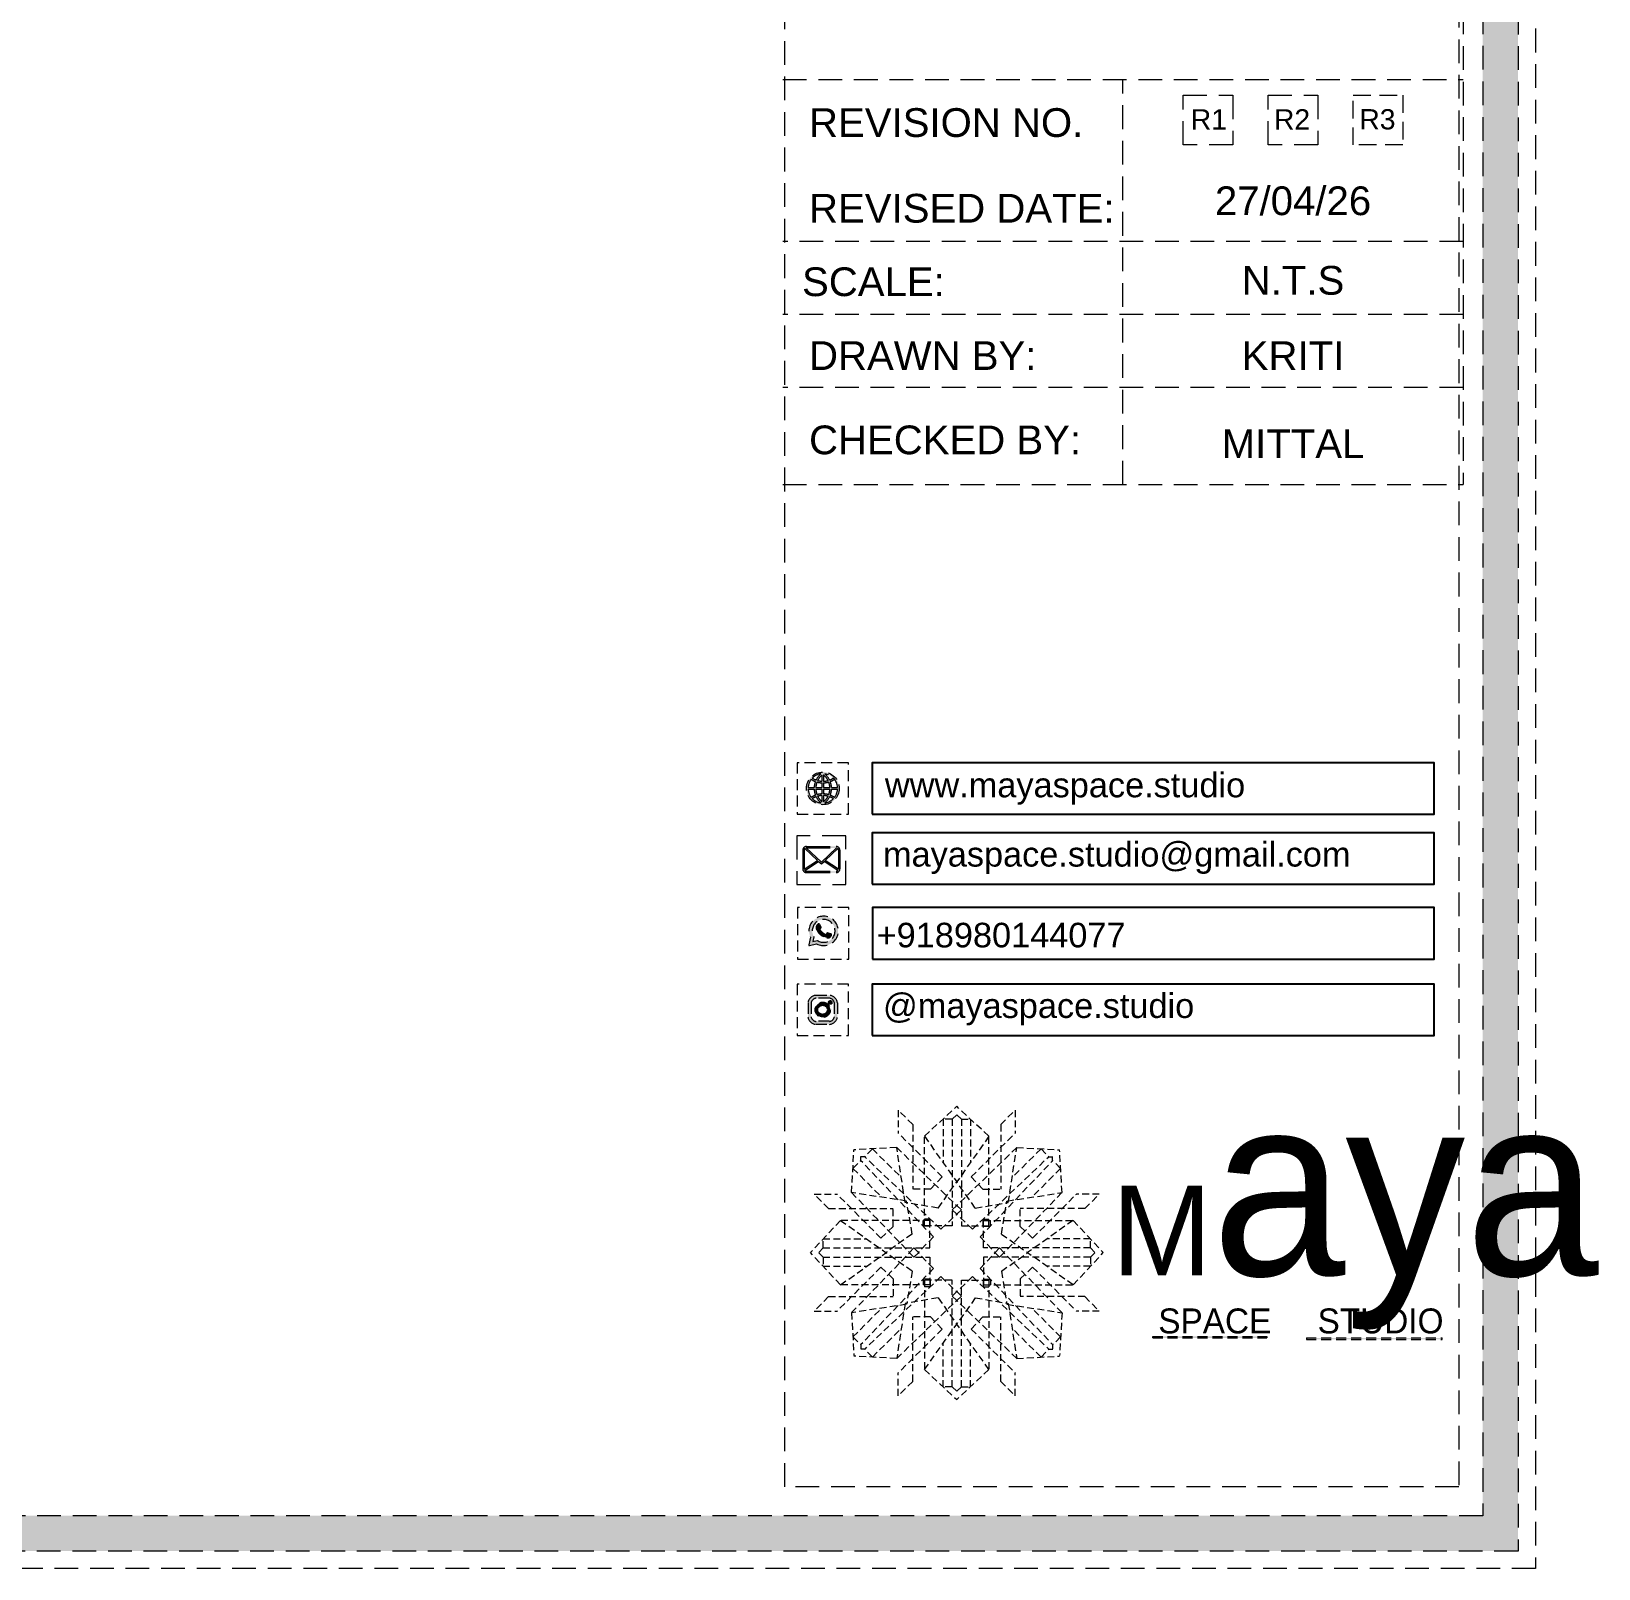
# Model space of a CAD drawing. Header units: millimetres. Extents: x 35877 to 3066687, y -650199 to -40525.
# Drawn here: x 148221.6 to 148287.7, y -180598.6 to -180533.8 of the extents above; entities that cross this region are included whole.
import ezdxf
from ezdxf.enums import TextEntityAlignment as Align

# ---------------------------------------------------------------- set-up
doc = ezdxf.new("R2010")
doc.units = ezdxf.units.MM
doc.header["$MEASUREMENT"] = 0
doc.linetypes.add('DASHEDX2', pattern=[1.5, 1, -0.5])
doc.layers.add('Dimension', color=10, linetype='DASHEDX2', lineweight=20)
doc.layers.add('NAME PLATE', color=7, linetype='Continuous', lineweight=25)
doc.styles.add('Arial', font='arial.ttf')
doc.styles.get("Standard").update_dxf_attribs({"font": 'arial.ttf', "height": 6})

# ---------------------------------------------------------------- blocks, each defined once
blk = doc.blocks.new('FSFSF')
at = {"color": 42, "lineweight": 5, "true_color": 0xe0ac11}
for p, q in [((28600.03, 143.51), (28600.03, 140.16)), ((28602.15, 141.41), (28600.03, 143.51)), ((28603.86, 139.69), (28608.58, 144.08)), ((28607.9, 142.22), (28608.58, 142.85)), ((28613.31, 139.69), (28608.58, 144.08)), ((28609.27, 142.22), (28608.59, 142.85)), ((28615.02, 141.41), (28617.14, 143.51)), ((28617.14, 143.51), (28617.14, 140.16)), ((28606.47, 133.76), (28600.03, 140.16)), ((28602.15, 141.41), (28602.15, 131.95)), ((28607.9, 142.22), (28606.58, 142.22)), ((28606.58, 142.22), (28606.58, 135.84)), ((28607.9, 142.22), (28607.9, 126.58)), ((28609.27, 142.22), (28609.27, 126.58)), ((28609.27, 142.22), (28610.59, 142.22)), ((28610.59, 142.22), (28610.59, 135.84)), ((28610.7, 133.76), (28617.14, 140.16)), ((28615.02, 141.41), (28615.02, 131.95)), ((28593.19, 131.45), (28593.54, 137.71)), ((28599.8, 138.06), (28593.54, 137.71)), ((28596.24, 137.86), (28595.12, 136.69)), ((28596.24, 137.86), (28600.47, 133.65)), ((28601.03, 130), (28599.8, 138.06)), ((28599.8, 138.05), (28608.58, 129.56)), ((28603.86, 126.58), (28603.86, 139.69)), ((28603.86, 139.69), (28608.58, 133.02)), ((28613.31, 139.69), (28608.59, 133.02)), ((28617.37, 138.05), (28608.59, 129.56)), ((28613.31, 126.58), (28613.31, 139.69)), ((28616.14, 130), (28617.37, 138.06)), ((28620.93, 137.86), (28616.7, 133.65)), ((28617.37, 138.06), (28623.63, 137.71)), ((28620.93, 137.86), (28622.05, 136.69)), ((28624, 131.45), (28623.65, 137.71)), ((28593.39, 135), (28594.56, 136.12)), ((28595.12, 136.69), (28594.53, 136.69)), ((28594.56, 136.12), (28594.56, 136.71)), ((28605.17, 124.98), (28594.56, 136.12)), ((28606.27, 126.08), (28595.12, 136.69)), ((28610.9, 126.08), (28622.05, 136.69)), ((28612.02, 124.98), (28622.62, 136.12)), ((28622.05, 136.69), (28622.64, 136.69)), ((28622.62, 136.12), (28622.62, 136.71)), ((28623.8, 135), (28622.62, 136.12)), ((28593.39, 135), (28597.6, 130.78)), ((28606.47, 133.76), (28604.75, 131.95)), ((28610.7, 133.76), (28612.42, 131.95)), ((28623.8, 135), (28619.59, 130.78)), ((28587.73, 131.22), (28591.08, 131.22)), ((28589.84, 129.1), (28587.73, 131.22)), ((28597.49, 124.78), (28591.08, 131.22)), ((28593.19, 131.45), (28601.69, 122.67)), ((28601.25, 130.22), (28593.19, 131.45)), ((28604.75, 131.95), (28602.15, 131.95)), ((28605.86, 129.18), (28608.58, 133.02)), ((28611.31, 129.18), (28608.59, 133.02)), ((28612.42, 131.95), (28615.02, 131.95)), ((28623.99, 131.45), (28615.5, 122.67)), ((28615.94, 130.22), (28624, 131.45)), ((28619.7, 124.78), (28626.1, 131.22)), ((28629.45, 131.22), (28626.1, 131.22)), ((28627.34, 129.1), (28629.45, 131.22)), ((28589.84, 129.1), (28599.29, 129.1)), ((28599.29, 126.5), (28599.29, 129.1)), ((28605.86, 129.18), (28601.03, 130)), ((28602.07, 125.39), (28601.25, 130.22)), ((28607.9, 128.92), (28608.58, 129.56)), ((28607.9, 128.92), (28608.58, 128.27)), ((28609.27, 128.92), (28608.59, 129.56)), ((28609.27, 128.92), (28608.59, 128.27)), ((28611.31, 129.18), (28616.14, 130)), ((28615.12, 125.39), (28615.94, 130.22)), ((28627.34, 129.1), (28617.89, 129.1)), ((28617.89, 126.5), (28617.89, 129.1)), ((28591.56, 127.39), (28587.17, 122.66)), ((28604.66, 127.39), (28591.56, 127.39)), ((28591.56, 127.39), (28598.23, 122.67)), ((28597.49, 124.78), (28599.29, 126.5)), ((28603.68, 126.54), (28603.68, 127.39)), ((28604.66, 126.54), (28603.68, 126.54)), ((28604.71, 127.57), (28603.86, 127.57)), ((28607.9, 126.58), (28603.86, 126.58)), ((28604.66, 123.35), (28604.66, 127.39)), ((28604.7, 126.58), (28604.71, 127.57)), ((28606.27, 126.08), (28608.58, 128.27)), ((28610.9, 126.08), (28608.59, 128.27)), ((28609.27, 126.58), (28613.31, 126.58)), ((28612.46, 126.58), (28612.46, 127.57)), ((28612.46, 127.57), (28613.31, 127.57)), ((28612.52, 123.35), (28612.52, 127.39)), ((28612.52, 127.39), (28625.63, 127.39)), ((28612.52, 126.54), (28613.51, 126.54)), ((28613.51, 126.54), (28613.51, 127.39)), ((28619.7, 124.78), (28617.89, 126.5)), ((28625.63, 127.39), (28618.96, 122.67)), ((28625.63, 127.39), (28630.02, 122.66)), ((28589.03, 123.35), (28589.03, 124.67)), ((28589.03, 124.67), (28595.4, 124.67)), ((28602.07, 125.39), (28598.23, 122.67)), ((28605.17, 124.98), (28602.97, 122.67)), ((28612.02, 124.98), (28614.21, 122.67)), ((28615.12, 125.39), (28618.96, 122.67)), ((28628.16, 124.67), (28621.78, 124.67)), ((28628.16, 123.35), (28628.16, 124.67)), ((28591.56, 117.94), (28587.17, 122.66)), ((28589.03, 123.35), (28588.4, 122.67)), ((28589.03, 121.98), (28588.4, 122.65)), ((28589.03, 123.35), (28604.66, 123.35)), ((28589.03, 121.98), (28604.66, 121.98)), ((28589.03, 121.98), (28589.03, 120.66)), ((28591.56, 117.94), (28598.23, 122.65)), ((28593.19, 113.88), (28601.69, 122.65)), ((28602.07, 119.94), (28598.23, 122.65)), ((28602.33, 123.35), (28601.69, 122.67)), ((28602.33, 121.98), (28601.69, 122.65)), ((28602.33, 123.35), (28602.97, 122.67)), ((28602.33, 121.98), (28602.97, 122.65)), ((28605.17, 120.35), (28602.97, 122.65)), ((28604.66, 121.98), (28604.66, 117.94)), ((28612.02, 120.35), (28614.21, 122.65)), ((28628.16, 123.35), (28612.52, 123.35)), ((28612.52, 121.98), (28612.52, 117.94)), ((28628.16, 121.98), (28612.52, 121.98)), ((28614.85, 123.35), (28614.21, 122.67)), ((28614.85, 121.98), (28614.21, 122.65)), ((28614.85, 123.35), (28615.5, 122.67)), ((28614.85, 121.98), (28615.5, 122.65)), ((28615.12, 119.94), (28618.96, 122.65)), ((28623.99, 113.88), (28615.5, 122.65)), ((28625.63, 117.94), (28618.96, 122.65)), ((28625.63, 117.94), (28630.02, 122.66)), ((28628.16, 123.35), (28628.78, 122.67)), ((28628.16, 121.98), (28628.78, 122.65)), ((28628.16, 121.98), (28628.16, 120.66)), ((28589.03, 120.66), (28595.4, 120.66)), ((28597.49, 120.54), (28591.08, 114.11)), ((28605.17, 120.35), (28594.56, 109.2)), ((28597.49, 120.54), (28599.29, 118.83)), ((28602.07, 119.94), (28601.25, 115.1)), ((28612.02, 120.35), (28622.62, 109.2)), ((28615.12, 119.94), (28615.94, 115.1)), ((28619.7, 120.54), (28617.89, 118.83)), ((28619.7, 120.54), (28626.1, 114.11)), ((28628.16, 120.66), (28621.78, 120.66)), ((28604.66, 117.94), (28591.56, 117.94)), ((28606.27, 119.15), (28595.12, 108.54)), ((28599.29, 118.83), (28599.29, 116.23)), ((28604.66, 118.78), (28603.68, 118.78)), ((28603.68, 118.78), (28603.68, 117.94)), ((28607.9, 118.65), (28603.86, 118.65)), ((28603.86, 118.65), (28603.86, 105.54)), ((28604.71, 117.66), (28603.86, 117.66)), ((28604.7, 118.65), (28604.71, 117.66)), ((28606.27, 119.15), (28608.58, 116.96)), ((28607.9, 103.01), (28607.9, 118.65)), ((28610.9, 119.15), (28608.59, 116.96)), ((28609.27, 118.65), (28613.31, 118.65)), ((28609.27, 103.01), (28609.27, 118.65)), ((28610.9, 119.15), (28622.05, 108.54)), ((28612.46, 118.65), (28612.46, 117.66)), ((28612.46, 117.66), (28613.31, 117.66)), ((28612.52, 118.78), (28613.51, 118.78)), ((28612.52, 117.94), (28625.63, 117.94)), ((28613.31, 118.65), (28613.31, 105.54)), ((28613.51, 118.78), (28613.51, 117.94)), ((28617.89, 118.83), (28617.89, 116.23)), ((28589.84, 116.23), (28587.73, 114.11)), ((28589.84, 116.23), (28599.29, 116.23)), ((28601.25, 115.1), (28593.19, 113.87)), ((28599.8, 107.17), (28608.58, 115.67)), ((28601.03, 115.23), (28599.8, 107.17)), ((28605.86, 116.05), (28601.03, 115.23)), ((28605.86, 116.05), (28608.58, 112.21)), ((28607.9, 116.31), (28608.58, 116.96)), ((28607.9, 116.31), (28608.58, 115.67)), ((28609.27, 116.31), (28608.59, 116.96)), ((28609.27, 116.31), (28608.59, 115.67)), ((28611.31, 116.05), (28608.59, 112.21)), ((28617.37, 107.17), (28608.59, 115.67)), ((28611.31, 116.05), (28616.14, 115.23)), ((28615.94, 115.1), (28624, 113.87)), ((28616.14, 115.23), (28617.37, 107.17)), ((28627.34, 116.23), (28617.89, 116.23)), ((28627.34, 116.23), (28629.45, 114.11)), ((28587.73, 114.11), (28591.08, 114.11)), ((28593.19, 113.87), (28593.54, 107.62)), ((28593.39, 110.32), (28597.6, 114.55)), ((28602.15, 103.82), (28602.15, 113.27)), ((28604.75, 113.27), (28602.15, 113.27)), ((28606.47, 111.47), (28604.75, 113.27)), ((28610.7, 111.47), (28612.42, 113.27)), ((28612.42, 113.27), (28615.02, 113.27)), ((28615.02, 103.82), (28615.02, 113.27)), ((28623.8, 110.32), (28619.59, 114.55)), ((28624, 113.87), (28623.65, 107.62)), ((28629.45, 114.11), (28626.1, 114.11)), ((28593.39, 110.32), (28594.56, 109.2)), ((28596.24, 107.37), (28600.47, 111.58)), ((28606.47, 111.47), (28600.03, 105.07)), ((28603.86, 105.54), (28608.58, 112.21)), ((28613.31, 105.54), (28608.59, 112.21)), ((28610.7, 111.47), (28617.14, 105.07)), ((28620.93, 107.37), (28616.7, 111.58)), ((28623.8, 110.32), (28622.62, 109.2)), ((28595.12, 108.54), (28594.53, 108.54)), ((28594.56, 109.2), (28594.56, 108.61)), ((28596.24, 107.37), (28595.12, 108.54)), ((28606.58, 103.01), (28606.58, 109.38)), ((28610.59, 103.01), (28610.59, 109.38)), ((28620.93, 107.37), (28622.05, 108.54)), ((28622.05, 108.54), (28622.64, 108.54)), ((28622.62, 109.2), (28622.62, 108.61)), ((28599.8, 107.17), (28593.54, 107.52)), ((28603.86, 105.54), (28608.58, 101.15)), ((28613.31, 105.54), (28608.58, 101.15)), ((28617.37, 107.17), (28623.63, 107.52)), ((28600.03, 101.71), (28600.03, 105.07)), ((28602.15, 103.82), (28600.03, 101.71)), ((28615.02, 103.82), (28617.14, 101.71)), ((28617.14, 101.71), (28617.14, 105.07)), ((28607.9, 103.01), (28606.58, 103.01)), ((28607.9, 103.01), (28608.58, 102.38)), ((28609.27, 103.01), (28608.59, 102.38)), ((28609.27, 103.01), (28610.59, 103.01))]:
    blk.add_line(p, q, dxfattribs=at)
blk = doc.blocks.new('hgwg')
at = {"layer": 'Dimension', "true_color": 0xd39e00}
h = blk.add_hatch(color=42, dxfattribs=at)
h.dxf.hatch_style = 1
h.paths.add_polyline_path([(27505.71, 45.05), (27494.27, 45.05), (27494.27, 44.9), (27505.71, 44.9)])
h = blk.add_hatch(color=42, dxfattribs=at)
h.dxf.hatch_style = 1
h.paths.add_polyline_path([(27523.3, 44.9), (27509.68, 44.9), (27509.68, 44.75), (27523.3, 44.75)])
at = {"layer": 'Dimension', "color": 42, "true_color": 0xd39e00}
for p, q in [((27494.27, 45.05), (27505.71, 45.05)), ((27494.27, 44.9), (27494.27, 45.05)), ((27494.27, 44.9), (27505.71, 44.9)), ((27505.71, 45.05), (27505.71, 44.9)), ((27509.68, 44.9), (27523.3, 44.9)), ((27509.68, 44.9), (27509.68, 44.75)), ((27509.68, 44.75), (27523.3, 44.75)), ((27523.3, 44.75), (27523.3, 44.9))]:
    blk.add_line(p, q, dxfattribs=at)
at = {"layer": 'Dimension', "color": 42, "true_color": 0xd39e00, "attachment_point": 1}
for s, width, insert, char_height in [('{\\fCinzel|b0|i0|c0|p2;\\H1.5x;M\\fAmsterdam One|b0|i0|c0|p2;\\H2x;aya}', 85.3277, (27490.17, 69.17), 6), ('{\\fCinzel|b0|i0|c0|p0;SPACE     STUDIO}', 66.129, (27494.83, 47.86), 2.5)]:
    blk.add_mtext_dynamic_manual_height_columns(s, width=width, gutter_width=30, heights=[0], dxfattribs=dict(at, insert=insert, char_height=char_height))
blk = doc.blocks.new('aggerg')
at = {"layer": 'Dimension', "color": 42, "true_color": 0xd39e00}
blk.add_lwpolyline([(-1.41, 1.41), (1.41, 1.41), (1.41, -1.41), (-1.41, -1.41)], close=True, dxfattribs=at)
at = {"layer": 'NAME PLATE', "lineweight": 0, "insert": (-0.035, 0.624), "char_height": 1.1507, "width": 2.24579, "attachment_point": 2, "style": 'Arial'}
blk.add_mtext('R3', dxfattribs=at)
blk = doc.blocks.new('QEGW4TG')
at = {"layer": 'Dimension', "true_color": 0x000000}
h = blk.add_hatch(color=18, dxfattribs=at)
h.dxf.hatch_style = 1
h.paths.add_polyline_path([(2.69, 1.93, 0.170513), (2.95, 1.97, 0.190337), (3.11, 2.18, 0.316231), (3.07, 2.28), (2.79, 2.37, 0.273721), (2.69, 2.34, 0.040749), (2.63, 2.27, -0.441282), (2.53, 2.25, -0.11828), (2.06, 2.64, -0.441282), (2.07, 2.74, 0.040749), (2.13, 2.81, 0.290083), (2.14, 2.92), (2.01, 3.18, 0.316231), (1.91, 3.2, 0.190337), (1.73, 3, 0.170513), (1.72, 2.74, 0.252784)], flags=0)
h.paths.add_polyline_path([(1.19, 1.98), (1.03, 1.3, 0.550912), (1.11, 1.23), (1.75, 1.39, 6.344125)])
h.paths.add_polyline_path([(1.81, 1.7), (1.4, 1.6), (1.5, 2.03, -9.071339)], flags=16)
h.paths.add_polyline_path([(3.11, 2.16, -0.17811), (2.95, 1.97, -0.170513), (2.69, 1.93, -0.252784), (1.72, 2.74, -0.170513), (1.73, 3, -0.17811), (1.89, 3.19, -0.370089), (2.01, 3.18), (2.14, 2.92, -0.307185), (2.13, 2.8, -0.041087), (2.06, 2.73, 0.321676), (2.05, 2.65, 0.126524), (2.55, 2.24, 0.312216), (2.62, 2.26, -0.041087), (2.68, 2.34, -0.290673), (2.79, 2.37), (3.07, 2.28, -0.370089)], flags=0)
h = blk.add_hatch(color=18, dxfattribs=at)
h.dxf.hatch_style = 1
h.paths.add_polyline_path([(2.79, 2.37, 0.273721), (2.69, 2.34, 0.040749), (2.63, 2.27, -0.441282), (2.53, 2.25, -0.11828), (2.06, 2.64, -0.441282), (2.07, 2.74, 0.040749), (2.13, 2.81, 0.290083), (2.14, 2.92), (2.01, 3.18, 0.316231), (1.91, 3.2, 0.190337), (1.73, 3, 0.170513), (1.72, 2.74, 0.252784), (2.69, 1.93, 0.170513), (2.95, 1.97, 0.190337), (3.11, 2.18, 0.316231), (3.07, 2.28)])
for p, q in [((2.01, 3.18), (2.14, 2.92)), ((1.19, 1.98), (1.03, 1.3)), ((1.5, 2.03), (1.4, 1.6)), ((1.4, 1.6), (1.81, 1.7)), ((3.07, 2.28), (2.8, 2.36)), ((1.1, 1.23), (1.75, 1.39))]:
    blk.add_line(p, q)
blk.add_lwpolyline([(0, 0), (4.68, 0), (4.68, 4.68), (0, 4.68)], close=True)
for centre, radius, start, end in [((2.39, 2.56), 1.34, 241.4727, 205.6422), ((2.39, 2.56), 1.04, 235.9962, 210.8333), ((2.09, 2.87), 0.39, 159.7007, 198.4072), ((2.07, 2.87), 0.364, 118.9685, 159.3648), ((1.94, 3.12), 0.0896, 41.8985, 123.1344), ((2.05, 2.87), 0.104, 320.3924, 28.6971), ((2.96, 3.23), 1.33, 201.4218, 258.1669), ((2.11, 2.68), 0.066, 135.9932, 224.8892), ((1.67, 3.16), 0.586, 312.4617, 321.8728), ((3.12, 3.42), 1.31, 216.5455, 243.5279), ((2.57, 2.3), 0.066, 234.2482, 323.1441), ((3.11, 1.94), 0.586, 137.2645, 146.6756), ((2.76, 2.27), 0.104, 70.4402, 138.745), ((2.75, 2.31), 0.39, 260.7301, 299.4366), ((2.76, 2.29), 0.364, 299.7725, 340.1688), ((3.03, 2.2), 0.0896, 336.0029, 57.2388), ((1.09, 1.29), 0.0598, 164.8483, 282.1458)]:
    blk.add_arc(centre, radius, start, end)
blk = doc.blocks.new('ASGERG')
at = {"layer": 'Dimension', "true_color": 0x000000}
h = blk.add_hatch(color=18, dxfattribs=at)
h.dxf.hatch_style = 1
h.paths.add_polyline_path([(0.99, 1.7, 0.353872), (1.69, 1.03), (2.96, 1.03, 0.353872), (3.66, 1.7), (3.66, 2.99, 0.353872), (2.96, 3.67), (1.69, 3.67, 0.353872), (0.99, 2.99)])
h.paths.add_polyline_path([(1.27, 2.97, -0.353872), (1.72, 3.4), (2.94, 3.4, -0.353872), (3.38, 2.97), (3.38, 1.72, -0.353872), (2.94, 1.3), (1.72, 1.3, -0.353872), (1.27, 1.72)], flags=16)
h.paths.add_polyline_path([(3.02, 2.35, -1), (1.64, 2.35, -1)], flags=0)
h.paths.add_polyline_path([(2.74, 2.35, -1), (1.92, 2.35, -1)], flags=0)
h.paths.add_polyline_path([(2.86, 3.02, -1), (3.19, 3.02, -1)], flags=0)
h.paths.add_polyline_path([(1.64, 2.35, 1), (3.02, 2.35, 1)], flags=0)
h = blk.add_hatch(color=18, dxfattribs=at)
h.dxf.hatch_style = 1
h.paths.add_polyline_path([(1.64, 2.35, 1), (3.02, 2.35, 1)])
h.paths.add_polyline_path([(2.74, 2.35, -1), (1.92, 2.35, -1)], flags=16)
h = blk.add_hatch(color=18, dxfattribs=at)
h.dxf.hatch_style = 1
h.paths.add_polyline_path([(3.19, 3.02, 1), (2.86, 3.02, 1)])
for p, q in [((0.99, 2.99), (0.99, 1.7)), ((1.27, 2.97), (1.27, 1.72)), ((1.69, 3.67), (2.96, 3.67)), ((2.94, 3.4), (1.72, 3.4)), ((3.38, 2.97), (3.38, 1.72)), ((3.66, 2.99), (3.66, 1.7)), ((1.69, 1.03), (2.96, 1.03)), ((2.94, 1.3), (1.72, 1.3))]:
    blk.add_line(p, q)
blk.add_lwpolyline([(0, 0), (4.68, 0), (4.68, 4.68), (0, 4.68)], close=True)
for centre, radius in [((2.33, 2.35), 0.694), ((3.02, 3.02), 0.168), ((2.33, 2.35), 0.414)]:
    blk.add_circle(centre, radius)
for centre, radius, start, end in [((1.76, 2.89), 0.778, 94.8631, 172.8127), ((1.76, 2.91), 0.491, 94.8631, 172.8127), ((2.9, 2.91), 0.491, 7.1873, 85.1369), ((2.89, 2.89), 0.778, 7.1873, 85.1369), ((1.76, 1.8), 0.778, 187.1873, 265.1369), ((1.76, 1.78), 0.491, 187.1873, 265.1369), ((2.9, 1.78), 0.491, 274.8631, 352.8127), ((2.89, 1.8), 0.778, 274.8631, 352.8127)]:
    blk.add_arc(centre, radius, start, end)
blk = doc.blocks.new('DTGWEGEARG')
at = {"layer": 'Dimension', "true_color": 0x000000}
h = blk.add_hatch(color=18, dxfattribs=at)
h.dxf.hatch_style = 1
h.paths.add_polyline_path([(3.83, 2.34, 1), (0.85, 2.34, 1)])
h.paths.add_polyline_path([(2.51, 1.01, 0.105795), (2.96, 1.58, -0.055205), (3.3, 1.41, -0.169822)], flags=16)
h.paths.add_polyline_path([(2.41, 1.12), (2.41, 1.69, -0.058279), (2.81, 1.63, -0.103353)], flags=16)
h.paths.add_polyline_path([(2.26, 1.13, -0.101741), (1.87, 1.63, -0.057171), (2.26, 1.69)], flags=16)
h.paths.add_polyline_path([(2.17, 1.01, -0.169822), (1.38, 1.41, -0.055205), (1.72, 1.58, 0.105795)], flags=16)
h.paths.add_polyline_path([(3.02, 1.72, 0.081336), (3.13, 2.27), (3.68, 2.27, -0.152069), (3.4, 1.52, 0.05687)], flags=16)
h.paths.add_polyline_path([(2.87, 1.77, 0.061945), (2.41, 1.84), (2.41, 2.27), (2.98, 2.27, -0.081344)], flags=16)
h.paths.add_polyline_path([(2.26, 1.84, 0.060923), (1.8, 1.77, -0.081344), (1.7, 2.27), (2.26, 2.27)], flags=16)
h.paths.add_polyline_path([(1.66, 1.72, 0.05687), (1.28, 1.52, -0.152069), (1, 2.27), (1.55, 2.27, 0.081336)], flags=16)
h.paths.add_polyline_path([(2.41, 2.42), (2.41, 2.83, 0.061945), (2.87, 2.91, -0.080009), (2.98, 2.42)], flags=16)
h.paths.add_polyline_path([(3.13, 2.42, 0.080116), (3.02, 2.96, 0.05687), (3.4, 3.16, 0.028258), (3.3, 3.27, -0.055205), (2.96, 3.1, 0.105795), (2.51, 3.67, -0.36029), (3.68, 2.42)], flags=16)
h.paths.add_polyline_path([(2.26, 2.42), (1.7, 2.42, -0.080009), (1.8, 2.91, 0.060923), (2.26, 2.84)], flags=16)
h.paths.add_polyline_path([(1.55, 2.42), (1, 2.42, -0.150466), (1.28, 3.16, 0.05687), (1.66, 2.96, 0.080116)], flags=16)
h.paths.add_polyline_path([(2.41, 2.98), (2.41, 3.56, -0.103353), (2.81, 3.05, -0.058279)], flags=16)
h.paths.add_polyline_path([(2.26, 2.99, -0.057171), (1.87, 3.05, -0.101741), (2.26, 3.55)], flags=16)
h.paths.add_polyline_path([(1.72, 3.1, -0.055205), (1.38, 3.27, -0.169822), (2.17, 3.67, 0.105795)], flags=16)
blk.add_lwpolyline([(0, 0), (4.68, 0), (4.68, 4.68), (0, 4.68)], close=True)
at = {"layer": 'Dimension', "color": 18, "true_color": 0x000000}
for p, q in [((2.26, 3.55), (2.26, 2.99)), ((2.41, 3.56), (2.41, 2.98)), ((1, 2.42), (1.55, 2.42)), ((1, 2.27), (1.55, 2.27)), ((1.7, 2.42), (2.26, 2.42)), ((1.7, 2.27), (2.26, 2.27)), ((2.26, 2.84), (2.26, 2.42)), ((2.26, 2.27), (2.26, 1.84)), ((2.26, 1.69), (2.26, 1.13)), ((2.41, 2.83), (2.41, 2.42)), ((2.41, 2.42), (2.98, 2.42)), ((2.41, 2.27), (2.98, 2.27)), ((2.41, 2.27), (2.41, 1.84)), ((2.41, 1.69), (2.41, 1.12)), ((3.13, 2.42), (3.68, 2.42)), ((3.13, 2.27), (3.68, 2.27))]:
    blk.add_line(p, q, dxfattribs=at)
blk.add_circle((2.34, 2.34), 1.49, dxfattribs=at)
for centre, radius, start, end in [((2.34, 2.34), 1.34, 142.3819, 176.6093), ((2.34, 4.74), 1.9, 236.1399, 249.1595), ((2.34, 2.34), 1.34, 97.3549, 135.9073), ((2.34, 4.74), 1.75, 236.7417, 249.3811), ((3.28, 2.34), 1.73, 159.0567, 177.3789), ((3.28, 2.34), 1.58, 158.8325, 177.1302), ((3.28, 2.34), 1.73, 129.9301, 154.0867), ((2.34, 4.74), 1.9, 253.6799, 267.6253), ((3.28, 2.34), 1.58, 130.1073, 153.3446), ((2.34, 4.74), 1.75, 254.3336, 267.422), ((1.4, 2.34), 1.58, 26.6554, 50.2584), ((2.34, 4.74), 1.75, 272.3248, 285.6664), ((2.34, 4.74), 1.9, 272.1415, 286.3201), ((2.34, 2.34), 1.34, 3.3907, 82.6451), ((1.4, 2.34), 1.73, 25.9133, 50.0699), ((1.4, 2.34), 1.58, 2.8698, 21.1675), ((2.34, 4.74), 1.75, 290.6189, 303.2583), ((2.34, 4.74), 1.9, 290.8405, 303.8601), ((1.4, 2.34), 1.73, 2.6211, 20.9433), ((2.34, 2.34), 1.34, 183.0315, 217.6181), ((2.34, -0.06), 1.9, 110.8405, 123.8601), ((2.34, -0.06), 1.75, 110.6189, 123.2583), ((3.28, 2.34), 1.73, 182.3435, 200.9433), ((3.28, 2.34), 1.58, 182.5658, 201.1675), ((3.28, 2.34), 1.73, 205.9133, 230.0699), ((2.34, -0.06), 1.9, 92.3747, 106.3201), ((2.34, -0.06), 1.75, 92.578, 105.6664), ((3.28, 2.34), 1.58, 206.6554, 229.8927), ((2.34, -0.06), 1.9, 73.6799, 87.8585), ((2.34, -0.06), 1.75, 74.3336, 87.6752), ((1.4, 2.34), 1.58, 309.7416, 333.3446), ((1.4, 2.34), 1.73, 309.9301, 334.0867), ((1.4, 2.34), 1.58, 338.8325, 357.4342), ((2.34, -0.06), 1.75, 56.7417, 69.3811), ((1.4, 2.34), 1.73, 339.0567, 357.6565), ((2.34, -0.06), 1.9, 56.1399, 69.1595), ((2.34, 2.34), 1.34, 322.3819, 356.9685), ((2.34, 2.34), 1.34, 224.0927, 262.6451), ((2.34, 2.34), 1.34, 277.3549, 315.9073)]:
    blk.add_arc(centre, radius, start, end, dxfattribs=at)

msp = doc.modelspace()

# ---------------------------------------------------------------- hatches: boundary and pattern name
at = {"layer": 'Dimension', "true_color": 0xd39e00, "transparency": 33554687}
h = msp.add_hatch(color=42, dxfattribs=at)
h.paths.add_polyline_path([(148072.634, -180448.913), (148072.634, -180597.901), (148284.301, -180597.901), (148284.301, -180448.913)])
h.paths.add_polyline_path([(148074.12, -180450.399), (148282.815, -180450.399), (148282.815, -180596.415), (148074.12, -180596.415)], flags=16)
at = {"layer": 'Dimension', "true_color": 0x000000, "transparency": 33554687}
h = msp.add_hatch(color=18, dxfattribs=at)
h.dxf.hatch_style = 1
h.paths.add_polyline_path([(148255.528, -180569.279, 0.414214), (148255.686, -180569.121), (148255.686, -180568.332, 0.414214), (148255.528, -180568.175), (148254.275, -180568.175, 0.414214), (148254.117, -180568.332), (148254.117, -180569.121, 0.414214), (148254.275, -180569.279)])
h.paths.add_polyline_path([(148255.018, -180568.804), (148255.598, -180569.191, -0.198912), (148255.528, -180569.22), (148254.275, -180569.22, -0.198912), (148254.205, -180569.191), (148254.785, -180568.804), (148254.902, -180568.912)], flags=16)
h.paths.add_polyline_path([(148254.902, -180568.831), (148254.264, -180568.234, -0.028783), (148254.275, -180568.234), (148255.528, -180568.234, -0.028783), (148255.539, -180568.234)], flags=16)
h.paths.add_polyline_path([(148255.062, -180568.762), (148255.597, -180568.262, -0.202482), (148255.627, -180568.332), (148255.627, -180569.121, -0.043076), (148255.625, -180569.138)], flags=16)
h.paths.add_polyline_path([(148254.741, -180568.762), (148254.178, -180569.138, -0.043076), (148254.176, -180569.121), (148254.176, -180568.332, -0.202482), (148254.206, -180568.262)], flags=16)

# ---------------------------------------------------------------- linework, layer by layer
at = {"color": 18, "true_color": 0x000000, "transparency": 33554687, "elevation": 0.119}
for points in [[(148257.05, -180566.808), (148280.767, -180566.808), (148280.767, -180564.641), (148257.05, -180564.641)], [(148257.05, -180569.767), (148280.767, -180569.767), (148280.767, -180567.599), (148257.05, -180567.599)], [(148257.061, -180572.923), (148280.767, -180572.923), (148280.767, -180570.755), (148257.061, -180570.755)], [(148257.05, -180576.154), (148280.767, -180576.154), (148280.767, -180573.986), (148257.05, -180573.986)]]:
    msp.add_lwpolyline(points, close=True, dxfattribs=at)
at = {"layer": 'Dimension', "color": 42, "true_color": 0xd39e00, "transparency": 33554687}
for p, q in [((148281.982, -180526.91, 0.119), (148281.982, -180552.906, 0.119)), ((148253.28, -180535.823, 0.119), (148281.982, -180535.823, 0.119)), ((148267.631, -180552.906, 0.119), (148267.631, -180535.823, 0.119)), ((148281.982, -180542.656, 0.119), (148253.28, -180542.656, 0.119)), ((148281.982, -180545.734, 0.119), (148253.28, -180545.734, 0.119)), ((148281.982, -180548.811, 0.119), (148253.28, -180548.811, 0.119)), ((148253.28, -180552.906, 0.119), (148281.982, -180552.906, 0.119))]:
    msp.add_line(p, q, dxfattribs=at)
at = {"layer": 'Dimension', "color": 18, "true_color": 0x000000, "transparency": 33554687}
for p, q in [((148254.117, -180568.332, 0.119), (148254.117, -180569.121, 0.119)), ((148254.176, -180568.332, 0.119), (148254.176, -180569.121, 0.119)), ((148254.178, -180569.138, 0.119), (148254.741, -180568.762, 0.119)), ((148254.206, -180568.262, 0.119), (148254.741, -180568.762, 0.119)), ((148254.264, -180568.234, 0.119), (148254.902, -180568.831, 0.119)), ((148254.275, -180568.175, 0.119), (148255.528, -180568.175, 0.119)), ((148254.275, -180568.234, 0.119), (148255.528, -180568.234, 0.119)), ((148254.902, -180568.831, 0.119), (148255.539, -180568.234, 0.119)), ((148255.062, -180568.762, 0.119), (148255.597, -180568.262, 0.119)), ((148255.625, -180569.138, 0.119), (148255.062, -180568.762, 0.119)), ((148255.627, -180568.332, 0.119), (148255.627, -180569.121, 0.119)), ((148255.686, -180568.332, 0.119), (148255.686, -180569.121, 0.119)), ((148254.205, -180569.191, 0.119), (148254.785, -180568.804, 0.119)), ((148254.275, -180569.22, 0.119), (148255.528, -180569.22, 0.119)), ((148254.275, -180569.279, 0.119), (148255.528, -180569.279, 0.119)), ((148254.785, -180568.804, 0.119), (148254.902, -180568.912, 0.119)), ((148254.902, -180568.912, 0.119), (148255.018, -180568.804, 0.119)), ((148255.598, -180569.191, 0.119), (148255.018, -180568.804, 0.119))]:
    msp.add_line(p, q, dxfattribs=at)
at = {"layer": 'Dimension', "color": 42, "true_color": 0xd39e00, "transparency": 33554687, "elevation": 0.119}
for points in [[(148071.891, -180448.171), (148285.044, -180448.171), (148285.044, -180598.643), (148071.891, -180598.643)], [(148072.634, -180448.913), (148284.301, -180448.913), (148284.301, -180597.901), (148072.634, -180597.901)], [(148074.12, -180450.399), (148282.815, -180450.399), (148282.815, -180596.415), (148074.12, -180596.415)], [(148253.368, -180595.192), (148253.368, -180451.622), (148281.81, -180451.622), (148281.81, -180595.192)], [(148270.172, -180536.484), (148272.266, -180536.484), (148272.266, -180538.578), (148270.172, -180538.578)], [(148273.759, -180536.484), (148275.854, -180536.484), (148275.854, -180538.578), (148273.759, -180538.578)]]:
    msp.add_lwpolyline(points, close=True, dxfattribs=at)
at = {"layer": 'Dimension', "transparency": 33554687, "elevation": 0.119}
msp.add_lwpolyline([(148253.87, -180569.783), (148255.931, -180569.783), (148255.931, -180567.722), (148253.87, -180567.722)], close=True, dxfattribs=at)
at = {"layer": 'Dimension', "color": 18, "true_color": 0x000000, "transparency": 33554687}
for centre, radius, start, end in [((148254.275, -180568.332, 0.119), 0.158, 90, 180), ((148254.275, -180568.332, 0.119), 0.0986, 134.21354, 180), ((148254.275, -180568.332, 0.119), 0.0986, 90, 96.59481), ((148255.528, -180568.332, 0.119), 0.158, 0, 90), ((148255.528, -180568.332, 0.119), 0.0986, 83.40519, 90), ((148255.528, -180568.332, 0.119), 0.0986, 0, 45.78646), ((148254.275, -180569.121, 0.119), 0.158, 180, 270), ((148254.275, -180569.121, 0.119), 0.0986, 180, 189.86619), ((148254.275, -180569.121, 0.119), 0.0986, 224.99995, 270), ((148255.528, -180569.121, 0.119), 0.158, 270, 0), ((148255.528, -180569.121, 0.119), 0.0986, 270, 315.00005), ((148255.528, -180569.121, 0.119), 0.0986, 350.13381, 0)]:
    msp.add_arc(centre, radius, start, end, dxfattribs=at)

# ---------------------------------------------------------------- block references
at = {"layer": 'Dimension', "transparency": 33554687, "xscale": 0.4633849541694804, "yscale": 0.4633849541694804, "zscale": 0.4633849541694804}
msp.add_blockref('DTGWEGEARG', (148253.881, -180566.808, 0.119), dxfattribs=at)
at = {"layer": 'Dimension', "color": 42, "true_color": 0xd39e00, "transparency": 33554687}
for name, p, xscale, yscale, zscale in [('QEGW4TG', (148253.892, -180572.923, 0.119), 0.4633849541694804, 0.4633849541694804, 0.4633849541694804), ('ASGERG', (148253.881, -180576.154, 0.119), 0.4633849541694804, 0.4633849541694804, 0.4633849541694804), ('FSFSF', (140013.179, -180620.673, 0.119), 0.288285336095164, 0.288285336095164, 0.288285336095164), ('hgwg', (136701.862, -180607.801, 0.119), 0.4207066813508898, 0.4207066813508898, 0.4207066813508898)]:
    msp.add_blockref(name, p, dxfattribs=dict(at, xscale=xscale, yscale=yscale, zscale=zscale))
at = {"layer": 'NAME PLATE', "transparency": 33554687, "xscale": 0.7427596490311957, "yscale": 0.7427596490311957, "zscale": 0.7427596490311957}
msp.add_blockref('aggerg', (148278.394, -180537.531, 0.119), dxfattribs=at)

# ---------------------------------------------------------------- texts
at = {"color": 18, "true_color": 0x000000, "transparency": 33554687, "char_height": 1.03611, "attachment_point": 1}
for s, width, gutter_width, insert in [('www.mayaspace.studio', 6.95796, 5.82, (148257.585, -180565.064, 0.119)), ('mayaspace.studio@gmail.com', 4.34086, 3.631, (148257.503, -180567.987, 0.119)), ('+918980144077', 16.92732, 3.631, (148257.235, -180571.395, 0.119)), ('@mayaspace.studio', 4.34086, 3.631, (148257.503, -180574.374, 0.119))]:
    msp.add_mtext_dynamic_manual_height_columns(s, width=width, gutter_width=gutter_width, heights=[0], dxfattribs=dict(at, insert=insert))
at = {"layer": 'NAME PLATE', "transparency": 33554687, "style": 'Arial'}
for s, height, p in [('REVISION NO.', 1.21237, (148260.169, -180538.239, 0.119)), ('REVISED DATE: ', 1.21237, (148261.064, -180541.854, 0.119)), ('SCALE:', 1.2124, (148257.099, -180544.955, 0.119)), ('DRAWN BY:', 1.2124, (148259.181, -180548.07, 0.119)), ('KRITI', 1.2124, (148274.807, -180548.075, 0.119)), ('CHECKED BY:', 1.21237, (148260.123, -180551.627, 0.119)), ('MITTAL', 1.2124, (148274.807, -180551.788, 0.119))]:
    msp.add_text(s, height=height, dxfattribs=at).set_placement(p, align=Align.CENTER)
for s, p in [('R1', (148270.493, -180537.926, 0.119)), ('R2', (148274.002, -180537.926, 0.119))]:
    msp.add_text(s, height=0.8547, dxfattribs=at).set_placement(p)
at = {"layer": 'NAME PLATE', "lineweight": 0, "transparency": 33554687, "char_height": 1.2124, "attachment_point": 2, "style": 'Arial'}
for s, insert, width in [('27/04/26', (148274.807, -180540.326, 0.119), 10.50657), ('N.T.S', (148274.807, -180543.682, 0.119), 2.36621)]:
    msp.add_mtext(s, dxfattribs=dict(at, insert=insert, width=width))

doc.saveas('drawing.dxf')
